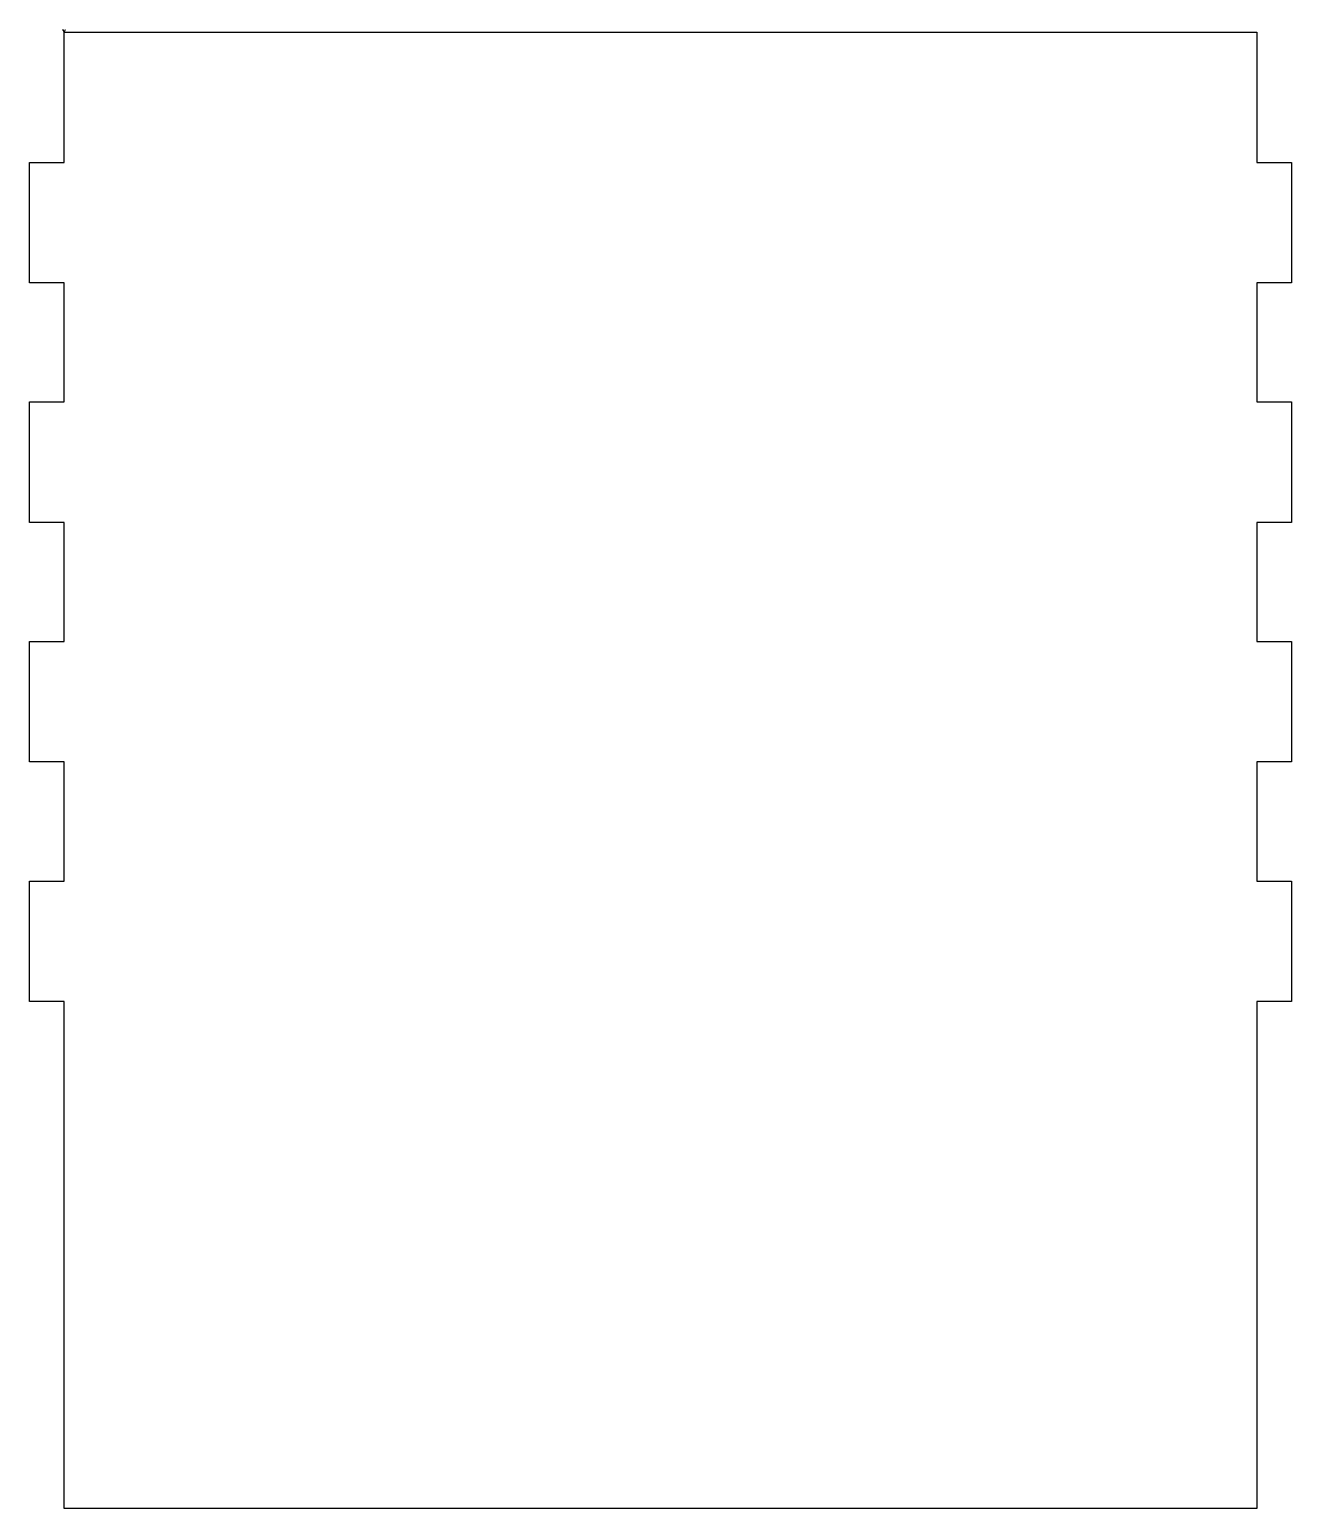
# Model space of a CAD drawing. Extents: x -52 to 53, y -62 to 62.
import ezdxf

# ---------------------------------------------------------------- set-up
doc = ezdxf.new("R2010")
doc.units = 0

msp = doc.modelspace()

# ---------------------------------------------------------------- linework, layer by layer
at = {"layer": '1', "color": 3}
for p, q in [((-49.65, 62.142, 15), (-49.65, 62.142, 15)), ((-49.65, 62.142, 15), (-49.65, 62.142)), ((-49.4, 62.142), (-49.4, 62.142, 15))]:
    msp.add_line(p, q, dxfattribs=at)
at = {"layer": '1', "color": 2}
for p, q in [((-49.65, 62.142), (-49.525, 61.925)), ((-49.525, 61.925), (-49.4, 62.142))]:
    msp.add_line(p, q, dxfattribs=at)
at = {"layer": '1', "color": 1}
for p, q in [((-49.525, 61.925), (50.525, 61.925)), ((-49.525, 61.9), (-49.525, 61.925)), ((-49.525, 51), (-49.525, 61.9)), ((50.525, 61.925), (50.525, 51)), ((-52.425, 40.9), (-52.425, 51)), ((-52.425, 51), (-49.525, 51)), ((50.525, 51), (53.4, 51)), ((53.4, 51), (53.425, 51)), ((53.425, 51), (53.425, 40.9)), ((-52.4, 40.9), (-52.425, 40.9)), ((-49.525, 40.9), (-52.4, 40.9)), ((-49.525, 30.9), (-49.525, 40.9)), ((53.425, 40.9), (50.525, 40.9)), ((50.525, 40.9), (50.525, 30.9)), ((-52.425, 20.8), (-52.425, 30.9)), ((-52.425, 30.9), (-49.525, 30.9)), ((50.525, 30.9), (53.4, 30.9)), ((53.4, 30.9), (53.425, 30.9)), ((53.425, 30.9), (53.425, 20.8)), ((-52.4, 20.8), (-52.425, 20.8)), ((-49.525, 20.8), (-52.4, 20.8)), ((-49.525, 10.8), (-49.525, 20.8)), ((53.425, 20.8), (50.525, 20.8)), ((50.525, 20.8), (50.525, 10.8)), ((-52.425, 0.7), (-52.425, 10.8)), ((-52.425, 10.8), (-49.525, 10.8)), ((50.525, 10.8), (53.4, 10.8)), ((53.4, 10.8), (53.425, 10.8)), ((53.425, 10.8), (53.425, 0.725)), ((-52.4, 0.7), (-52.425, 0.7)), ((-49.525, 0.7), (-52.4, 0.7)), ((-49.525, -9.3), (-49.525, 0.7)), ((53.425, 0.7), (50.525, 0.7)), ((50.525, 0.7), (50.525, -9.3)), ((53.425, 0.725), (53.425, 0.7)), ((-52.425, -19.4), (-52.425, -9.3)), ((-52.425, -9.3), (-49.525, -9.3)), ((50.525, -9.3), (53.4, -9.3)), ((53.4, -9.3), (53.425, -9.3)), ((53.425, -9.3), (53.425, -19.375)), ((-52.4, -19.4), (-52.425, -19.4)), ((-49.525, -19.4), (-52.4, -19.4)), ((-49.525, -61.925), (-49.525, -19.4)), ((53.425, -19.4), (50.525, -19.4)), ((50.525, -19.4), (50.525, -61.9)), ((53.425, -19.375), (53.425, -19.4)), ((50.525, -61.925), (-49.525, -61.925)), ((50.525, -61.9), (50.525, -61.925))]:
    msp.add_line(p, q, dxfattribs=at)

doc.saveas('drawing.dxf')
